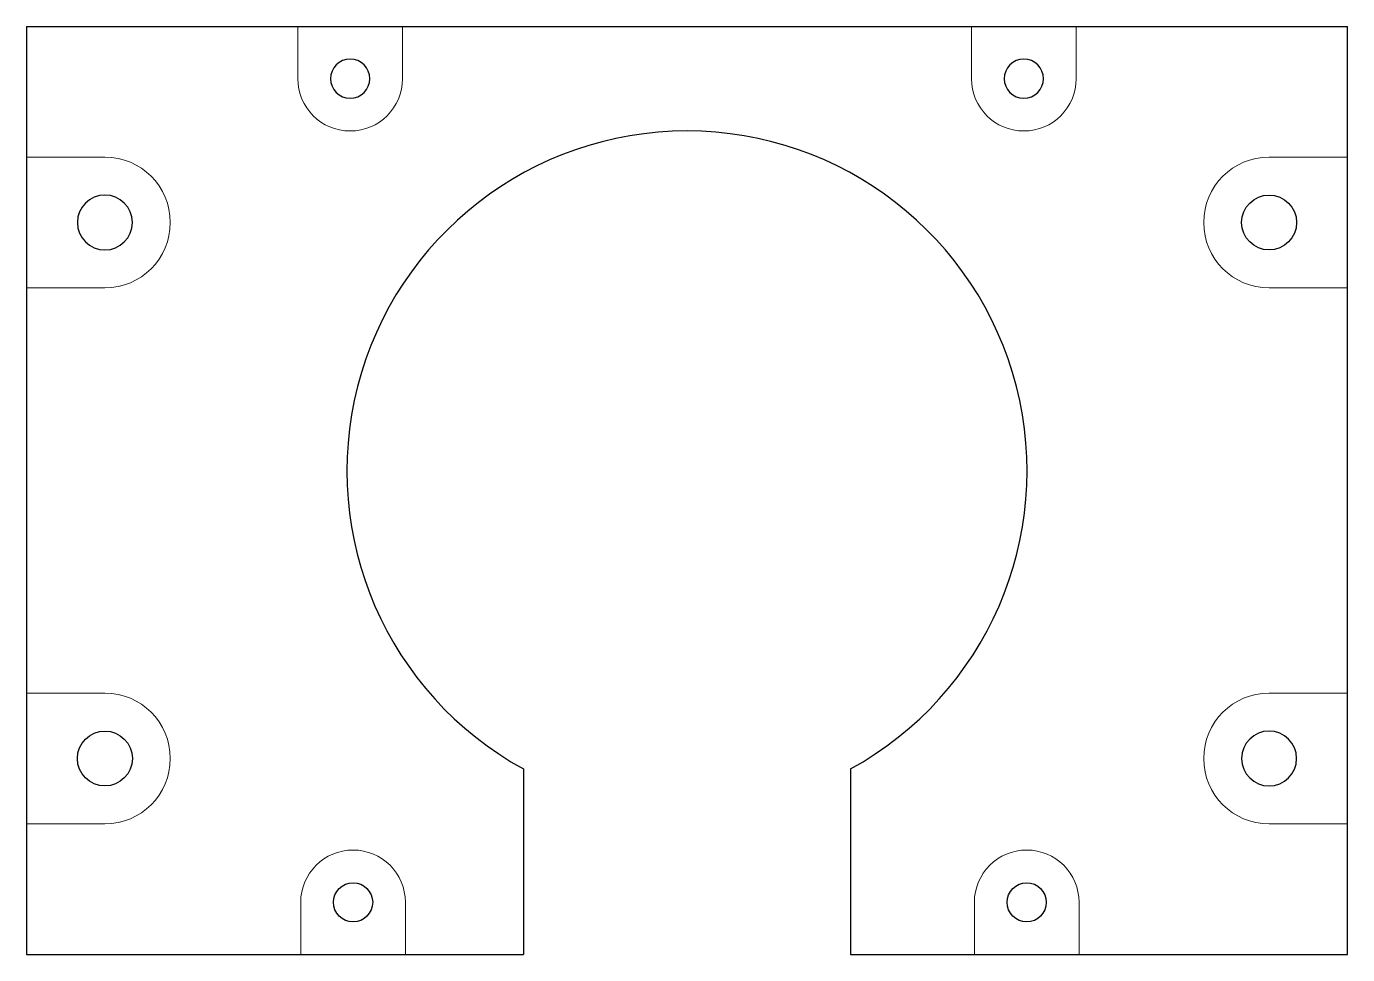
# Model space of a CAD drawing. Header units: millimetres. Extents: x -50 to 50, y -36 to 36.
import ezdxf

# ---------------------------------------------------------------- set-up
doc = ezdxf.new("R2010")
doc.units = ezdxf.units.MM
doc.layers.get('0').update_dxf_attribs({"lineweight": 25, "true_color": 0xffffff})
doc.layers.add('inserts', color=7, linetype='Continuous', lineweight=25, true_color=0x000000)
doc.layers.add('layer 1', color=6, linetype='Continuous', lineweight=0, true_color=0xff00ff)

# ---------------------------------------------------------------- blocks, each defined once
blk = doc.blocks.new('hole')
blk.add_circle((6, 15), 2.1)
at = {"layer": 'layer 1'}
for p, q in [((0, 20), (6, 20)), ((0, 10), (6, 10))]:
    blk.add_line(p, q, dxfattribs=at)
blk.add_arc((6, 15), 5, 270, 90, dxfattribs=at)
blk = doc.blocks.new('screw')
blk.add_circle((0, -4), 1.5)
at = {"layer": 'layer 1'}
for p, q in [((-4, -4), (-4, 0)), ((4, -4), (4, 0))]:
    blk.add_line(p, q, dxfattribs=at)
blk.add_arc((0, -4), 4, 180, 0, dxfattribs=at)

msp = doc.modelspace()

# ---------------------------------------------------------------- linework, layer by layer
for p, q in [((-50.5, 35.5), (-50.5, -35.5)), ((-50.5, 35.5), (50.5, 35.5)), ((50.5, -35.5), (50.5, 35.5)), ((-12.5, -21.3), (-12.5, -35.5)), ((12.5, -21.3), (12.5, -35.5)), ((-50.5, -35.5), (-12.5, -35.5)), ((12.5, -35.5), (50.5, -35.5))]:
    msp.add_line(p, q)
msp.add_arc((0, 1.5), 26, 298.7357, 241.2643)
at = {"layer": 'layer 1'}
for p, q in [((-50.5, 35.5), (-50.5, 25.5)), ((-29.75, 35.5), (-50.5, 35.5)), ((-21.75, 35.5), (21.75, 35.5)), ((29.75, 35.5), (50.5, 35.5)), ((50.5, 25.5), (50.5, 35.5)), ((-50.5, 15.5), (-50.5, -15.5)), ((50.5, -15.5), (50.5, 15.5)), ((-12.5, -35.5), (-12.5, -21.3)), ((12.5, -21.3), (12.5, -35.5)), ((-50.5, -25.5), (-50.5, -35.5)), ((50.5, -35.5), (50.5, -25.5)), ((-29.53, -35.5), (-50.5, -35.5)), ((-12.5, -35.5), (-21.53, -35.5)), ((21.97, -35.5), (12.5, -35.5)), ((29.97, -35.5), (50.5, -35.5))]:
    msp.add_line(p, q, dxfattribs=at)
msp.add_arc((0, 1.5), 26, 298.7357, 241.2643, dxfattribs=at)

# ---------------------------------------------------------------- block references
at = {"layer": 'inserts', "yscale": -1, "rotation": 180}
for name, p in [('screw', (-25.75, 35.5)), ('screw', (25.75, 35.5)), ('hole', (50.5, -35.5))]:
    msp.add_blockref(name, p, dxfattribs=at)
at = {"layer": 'inserts', "yscale": -1}
msp.add_blockref('hole', (-50.5, 35.5), dxfattribs=at)
at = {"layer": 'inserts', "rotation": 180}
for name, p in [('hole', (50.5, 35.5)), ('screw', (-25.53, -35.5)), ('screw', (25.97, -35.5))]:
    msp.add_blockref(name, p, dxfattribs=at)
at = {"layer": 'inserts'}
msp.add_blockref('hole', (-50.5, -35.5), dxfattribs=at)

doc.saveas('drawing.dxf')
